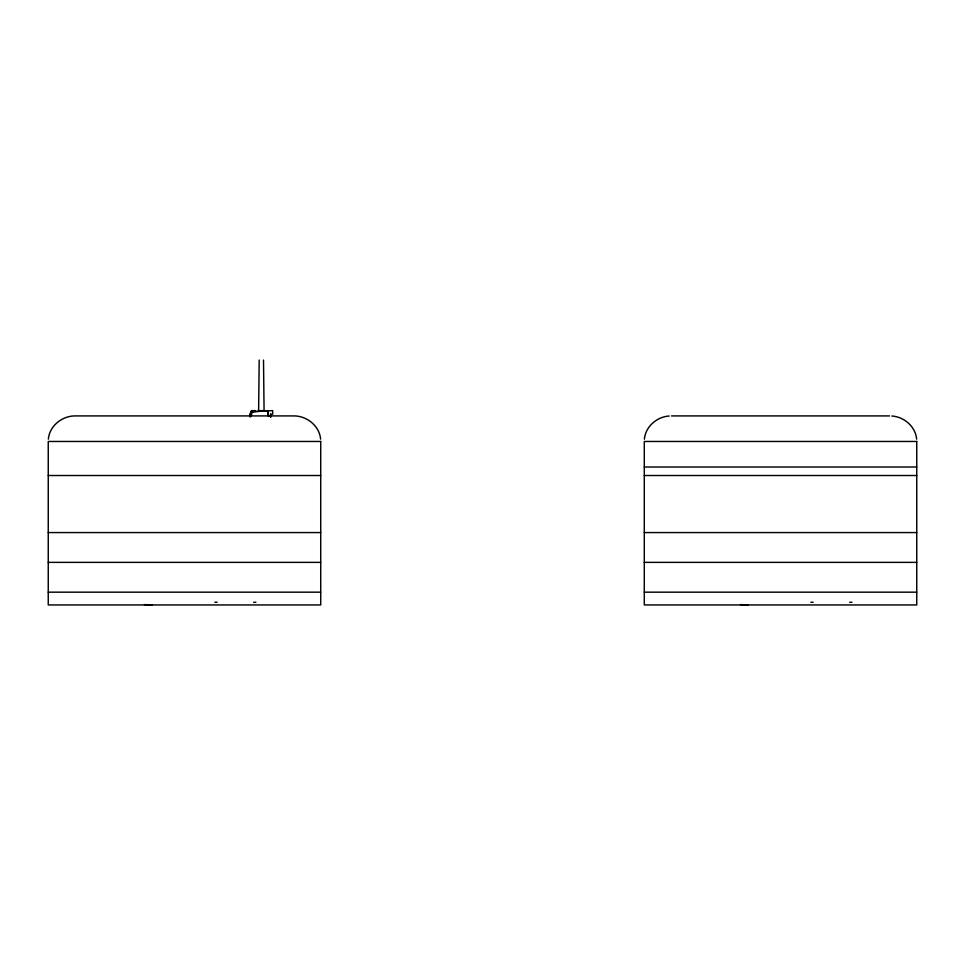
<?xml version="1.0" encoding="UTF-8"?>
<svg xmlns="http://www.w3.org/2000/svg" width="965" height="965" viewBox="0 0 965 965"><rect width="100%" height="100%" fill="white"/><g stroke="black" fill="none" stroke-linecap="round" stroke-linejoin="round"><path stroke-width="1.45" d="M259.187 360.054L258.62 410.632L264.072 410.632L263.505 360.054M250.671 416.663L250.912 412.405L255.122 410.632L251.527 410.632L250.007 414.19L250.007 416.952M251.25 416.241L251.72 411.814L272.685 410.632L272.685 414.19L270.586 414.19L270.586 416.952M48.359 439.171C49.492 425.746 62.46 415.601 75.608 415.915L293.469 415.915C306.581 415.65 319.487 425.782 320.609 439.171M644.391 439.171C645.452 426.651 656.9 416.759 669.191 416.024M250.912 412.405L252.637 411.886L251.72 411.814M251.419 411.814L258.753 411.271M264.627 410.849L267.57 410.632L268.56 416.265M250.007 414.19L251.527 414.19L251.527 410.632M671.531 415.915L889.501 415.915M891.841 416.024C904.121 416.759 915.568 426.651 916.641 439.171M644.282 467.012L916.75 467.012M48.25 475.516L320.718 475.516M644.282 475.516L916.75 475.516M48.25 532.571L320.718 532.571M644.282 532.571L916.75 532.571M48.25 562.366L320.718 562.366M644.282 562.366L916.75 562.366M48.25 592.172L320.718 592.172M644.282 592.172L916.75 592.172M267.57 410.632L268.572 416.422M270.586 414.19L270.863 417.097M255.906 602.256A127.332 4.765 -0.7 0 1 253.65 602.341M152.253 604.934A113.725 1.52 2.3 0 1 144.473 604.585M217.113 602.22A127.332 4.017 -1.1 0 1 214.869 602.281M851.938 602.256A127.332 4.765 -0.7 0 1 849.683 602.341M748.285 604.934A113.725 1.52 2.3 0 1 740.505 604.585M813.145 602.22A127.332 4.017 -1.1 0 1 810.902 602.281M320.718 441.463L48.25 441.463L48.25 604.946L320.718 604.946L320.718 441.463M916.75 441.463L644.282 441.463L644.282 604.946L916.75 604.946L916.75 441.463"/></g></svg>
